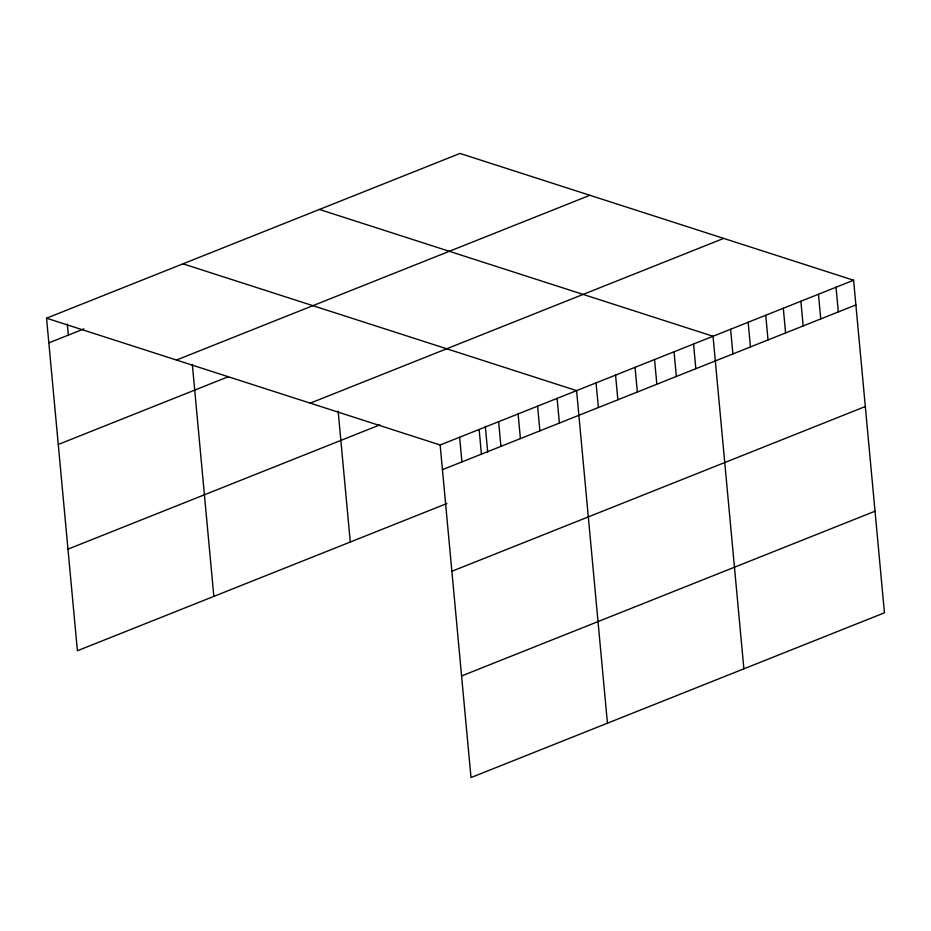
<?xml version="1.0" encoding="UTF-8"?>
<svg xmlns="http://www.w3.org/2000/svg" width="931" height="931" viewBox="0 0 931 931"><rect width="100%" height="100%" fill="white"/><g stroke="black" fill="none" stroke-linecap="round" stroke-linejoin="round"><path stroke-width="1.4" d="M46.55 318.193L459.995 153.44L853.599 280.243L884.45 612.807L471.005 777.56L440.154 444.995L46.55 318.193L77.401 650.757L446.927 503.508M48.843 342.876L83.93 328.887M176.436 360.041L589.893 195.289M58.269 444.471L228.491 376.648M310.256 403.146L723.713 238.394M67.975 549.15L379.767 424.908M440.154 444.995L853.599 280.243M442.434 469.678L855.892 304.926M451.861 571.285L865.318 406.533M461.578 675.964L875.024 511.212M319.426 209.452L713.03 336.266L743.881 668.83M182.988 263.822L576.592 390.624L607.443 723.201M836.026 287.248L838.319 311.932M818.454 294.254L820.746 318.937M800.881 301.248L803.174 325.931M783.308 308.254L785.601 332.937M765.736 315.26L768.028 339.943M748.163 322.254L750.456 346.937M730.602 329.26L732.883 353.943M693.537 344.028L695.829 368.711M674.044 351.79L676.337 376.485M654.551 359.564L656.844 384.247M635.058 367.326L637.351 392.009M615.566 375.1L617.858 399.783M596.073 382.862L598.365 407.545M557.099 398.398L559.391 423.081M537.606 406.16L539.899 430.844M518.113 413.934L520.406 438.617M498.62 421.696L500.913 446.38M485.319 426.398L487.704 452.14M479.128 429.459L481.42 454.153M459.635 437.233L461.927 461.916M338.139 411.106L350.277 542.017M192.321 364.37L213.839 596.387M67.311 324.139L68.335 335.102"/></g></svg>
